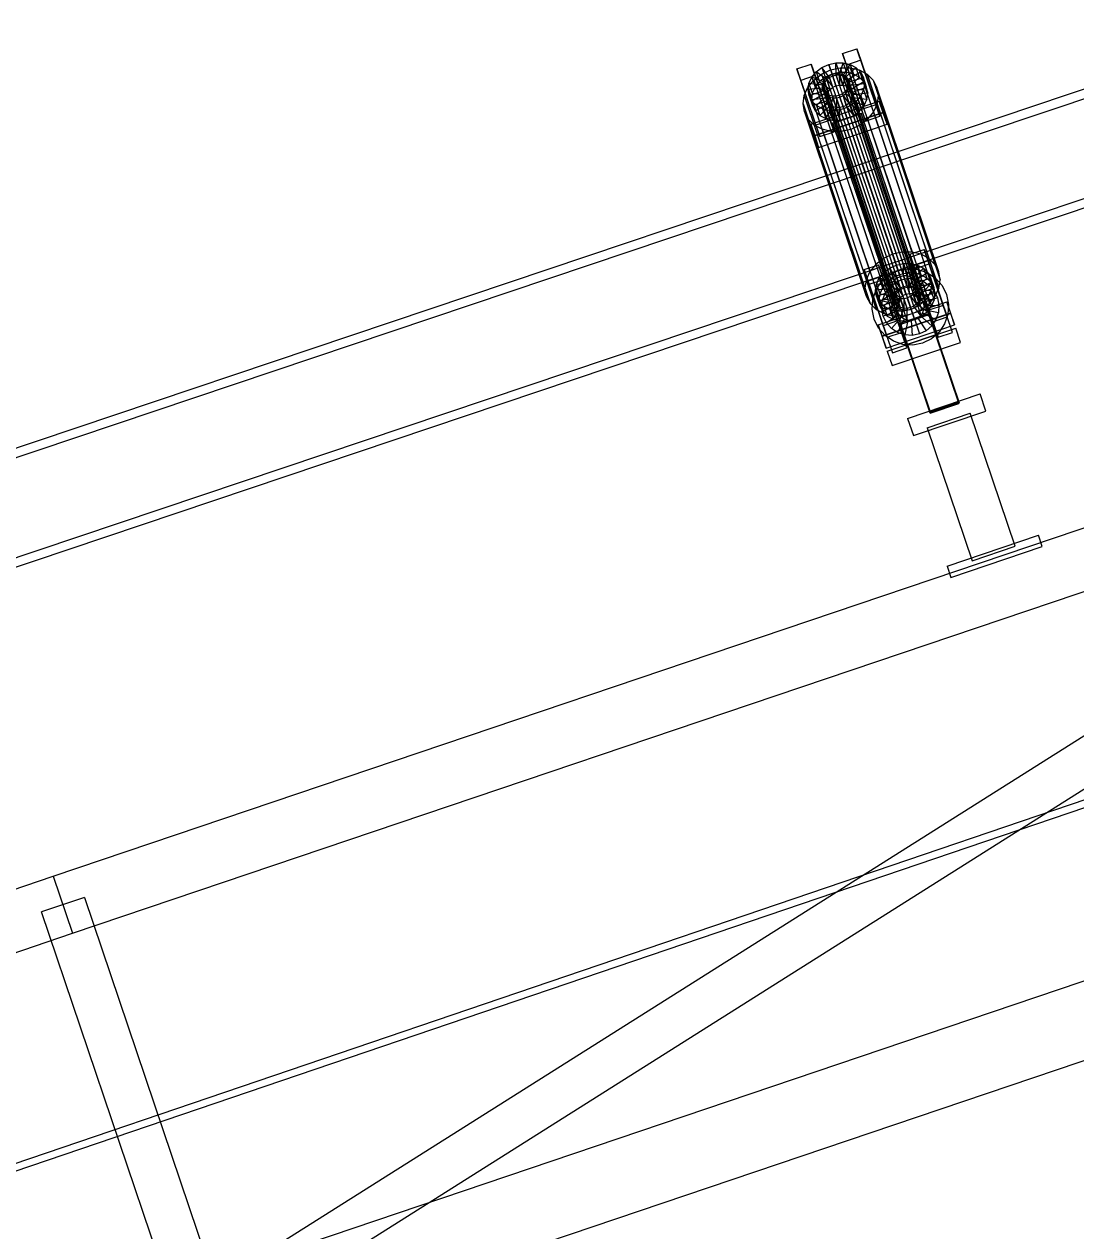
# Model space of a CAD drawing. Header units: millimetres. Extents: x -1970 to 34302, y -65268 to 6837.
# Drawn here: x 6861 to 7559, y 1865 to 2666 of the extents above; entities that cross this region are included whole.
import ezdxf

# ---------------------------------------------------------------- set-up
doc = ezdxf.new("R2010")
doc.units = ezdxf.units.MM
doc.layers.add('COTAS_P', color=1, linetype='Continuous', lineweight=0)
doc.layers.add('lateral_C01', color=7, linetype='Continuous', lineweight=0)
doc.dimstyles.new('R19_100', dxfattribs={"dimtxt": 250, "dimasz": 150, "dimexe": 150, "dimexo": 80, "dimgap": 100, "dimtad": 1, "dimtih": 1, "dimtoh": 1, "dimdsep": 46, "dimcen": 0.09, "dimadec": 0, "dimazin": 0, "dimtfac": 1, "dimtdec": 4, "dimtofl": 0, "dimtmove": 0, "dimatfit": 3, "dimfxl": 1, "dimtolj": 1, "dimtzin": 0, "dimarcsym": 0})

# ---------------------------------------------------------------- blocks, each defined once
blk = doc.blocks.new('*D0')
at = {"layer": 'COTAS_P', "color": 0, "lineweight": -2, "transparency": 16777216}
for p, q in [((10918.91, 3565.84), (10608.35, 4484.78)), ((1803.31, 1350.65), (10514.27, 4294.65)), ((1923.74, 525.79), (1613.18, 1444.73))]:
    blk.add_line(p, q, dxfattribs=at)
at = {"layer": 'COTAS_P', "color": 0, "transparency": 16777216}
for points in [[(10506.26, 4318.34), (10522.27, 4270.97), (10656.37, 4342.68)], [(1795.3, 1374.33), (1811.31, 1326.96), (1661.2, 1302.62)]]:
    blk.add_solid(points, dxfattribs=at)
at = {"layer": 'Defpoints', "color": 0, "transparency": 16777216}
for p in [(10656.37, 4342.68), (10944.53, 3490.06), (1949.36, 450)]:
    blk.add_point(p, dxfattribs=at)

msp = doc.modelspace()

# ---------------------------------------------------------------- linework, layer by layer
at = {"layer": 'lateral_C01'}
for p, q in [((2012.494, 264.236), (11002.451, 3319.63)), ((2014.103, 259.502), (11004.06, 3314.896)), ((8346.372, 2885.74), (7417.425, 2573.553)), ((7419.337, 2567.865), (8348.284, 2880.052)), ((7439.351, 2508.309), (8368.298, 2820.496)), ((8370.21, 2814.809), (7441.263, 2502.622)), ((7404.393, 2646.713), (7413.866, 2649.915)), ((7406.951, 2639.101), (7404.393, 2646.713)), ((7404.393, 2646.713), (7417.013, 2609.474)), ((7413.866, 2649.915), (7416.424, 2642.303)), ((7426.486, 2612.676), (7413.866, 2649.915)), ((7374.077, 2636.468), (7383.551, 2639.669)), ((7376.635, 2628.856), (7374.077, 2636.468)), ((7374.077, 2636.468), (7386.697, 2599.229)), ((7383.551, 2639.669), (7386.109, 2632.058)), ((7396.171, 2602.43), (7383.551, 2639.669)), ((7386.876, 2634.528), (7390.718, 2637.468)), ((7390.447, 2633.034), (7396.447, 2635.81)), ((7390.718, 2637.468), (7395.206, 2639.544)), ((7395.709, 2630.803), (7390.718, 2637.468)), ((7390.718, 2637.468), (7392.91, 2630.943)), ((7395.206, 2639.544), (7400.035, 2640.617)), ((7397.835, 2631.786), (7395.206, 2639.544)), ((7395.206, 2639.544), (7397.399, 2633.02)), ((7396.447, 2635.81), (7402.902, 2637.244)), ((7396.447, 2635.81), (7437.558, 2513.479)), ((7400.123, 2632.294), (7400.035, 2640.617)), ((7400.035, 2640.617), (7404.875, 2640.611)), ((7400.035, 2640.617), (7402.228, 2634.092)), ((7402.416, 2632.292), (7404.875, 2640.611)), ((7402.902, 2637.244), (7409.373, 2637.237)), ((7402.902, 2637.244), (7444.014, 2514.912)), ((7404.557, 2631.779), (7409.397, 2639.529)), ((7404.875, 2640.611), (7409.397, 2639.529)), ((7404.875, 2640.611), (7407.068, 2634.087)), ((7406.402, 2630.791), (7413.292, 2637.442)), ((7416.424, 2642.303), (7406.951, 2639.101)), ((7419.571, 2601.863), (7406.951, 2639.101)), ((7409.373, 2637.237), (7415.418, 2635.789)), ((7409.373, 2637.237), (7450.484, 2514.905)), ((7409.397, 2639.529), (7413.292, 2637.442)), ((7409.397, 2639.529), (7411.59, 2633.004)), ((7413.292, 2637.442), (7416.295, 2634.495)), ((7413.292, 2637.442), (7415.485, 2630.918)), ((7415.418, 2635.789), (7420.625, 2633.001)), ((7415.418, 2635.789), (7456.529, 2513.458)), ((7416.424, 2642.303), (7429.045, 2605.064)), ((7386.109, 2632.058), (7376.635, 2628.856)), ((7389.255, 2591.617), (7376.635, 2628.856)), ((7381.388, 2624.288), (7385.31, 2629.104)), ((7382.116, 2626.906), (7383.942, 2630.925)), ((7383.942, 2630.925), (7386.876, 2634.528)), ((7392.5, 2627.704), (7383.942, 2630.925)), ((7383.942, 2630.925), (7386.134, 2624.401)), ((7385.31, 2629.104), (7390.447, 2633.034)), ((7385.31, 2629.104), (7426.422, 2506.773)), ((7386.109, 2632.058), (7398.729, 2594.819)), ((7389.068, 2628.004), (7386.134, 2624.401)), ((7393.889, 2629.41), (7386.876, 2634.528)), ((7386.876, 2634.528), (7389.068, 2628.004)), ((7392.91, 2630.943), (7389.068, 2628.004)), ((7389.068, 2628.004), (7396.082, 2622.886)), ((7390.447, 2633.034), (7431.558, 2510.703)), ((7391.269, 2626.887), (7392.134, 2628.791)), ((7392.5, 2627.704), (7391.635, 2625.8)), ((7392.134, 2628.791), (7393.524, 2630.497)), ((7392.134, 2628.791), (7439.823, 2486.887)), ((7393.889, 2629.41), (7392.5, 2627.704)), ((7394.692, 2621.179), (7392.5, 2627.704)), ((7397.399, 2633.02), (7392.91, 2630.943)), ((7392.91, 2630.943), (7397.902, 2624.278)), ((7393.524, 2630.497), (7395.344, 2631.89)), ((7393.524, 2630.497), (7441.213, 2488.593)), ((7395.709, 2630.803), (7393.889, 2629.41)), ((7396.082, 2622.886), (7393.889, 2629.41)), ((7395.344, 2631.89), (7397.47, 2632.874)), ((7395.344, 2631.89), (7443.033, 2489.985)), ((7397.835, 2631.786), (7395.709, 2630.803)), ((7397.902, 2624.278), (7395.709, 2630.803)), ((7402.228, 2634.092), (7397.399, 2633.02)), ((7397.399, 2633.02), (7400.028, 2625.262)), ((7397.47, 2632.874), (7399.757, 2633.382)), ((7397.47, 2632.874), (7445.159, 2490.969)), ((7400.123, 2632.294), (7397.835, 2631.786)), ((7400.028, 2625.262), (7397.835, 2631.786)), ((7399.757, 2633.382), (7402.05, 2633.379)), ((7399.757, 2633.382), (7447.446, 2491.477)), ((7402.416, 2632.292), (7400.123, 2632.294)), ((7402.315, 2625.77), (7400.123, 2632.294)), ((7402.05, 2633.379), (7404.192, 2632.866)), ((7402.05, 2633.379), (7449.739, 2491.475)), ((7407.068, 2634.087), (7402.228, 2634.092)), ((7402.228, 2634.092), (7402.315, 2625.77)), ((7404.557, 2631.779), (7402.416, 2632.292)), ((7404.608, 2625.767), (7402.416, 2632.292)), ((7404.192, 2632.866), (7406.037, 2631.878)), ((7404.192, 2632.866), (7451.881, 2490.962)), ((7406.402, 2630.791), (7404.557, 2631.779)), ((7406.75, 2625.254), (7404.557, 2631.779)), ((7407.068, 2634.087), (7404.608, 2625.767)), ((7406.037, 2631.878), (7407.459, 2630.482)), ((7406.037, 2631.878), (7453.726, 2489.974)), ((7407.825, 2629.394), (7406.402, 2630.791)), ((7408.595, 2624.266), (7406.402, 2630.791)), ((7411.59, 2633.004), (7406.75, 2625.254)), ((7411.59, 2633.004), (7407.068, 2634.087)), ((7407.459, 2630.482), (7408.362, 2628.773)), ((7407.459, 2630.482), (7455.149, 2488.577)), ((7407.825, 2629.394), (7416.295, 2634.495)), ((7408.728, 2627.686), (7407.825, 2629.394)), ((7410.018, 2622.87), (7407.825, 2629.394)), ((7408.362, 2628.773), (7408.684, 2626.868)), ((7456.052, 2486.868), (7408.362, 2628.773)), ((7415.485, 2630.918), (7408.595, 2624.266)), ((7418.201, 2630.887), (7408.728, 2627.686)), ((7408.728, 2627.686), (7410.921, 2621.161)), ((7409.05, 2625.78), (7408.728, 2627.686)), ((7418.488, 2627.971), (7410.018, 2622.87)), ((7415.485, 2630.918), (7411.59, 2633.004)), ((7418.488, 2627.971), (7415.485, 2630.918)), ((7416.295, 2634.495), (7418.201, 2630.887)), ((7416.295, 2634.495), (7418.488, 2627.971)), ((7420.394, 2624.363), (7418.201, 2630.887)), ((7418.201, 2630.887), (7418.881, 2626.865)), ((7420.394, 2624.363), (7418.488, 2627.971)), ((7420.625, 2633.001), (7424.64, 2629.06)), ((7420.625, 2633.001), (7461.736, 2510.669)), ((7424.64, 2629.06), (7427.188, 2624.237)), ((7424.64, 2629.06), (7465.751, 2506.729)), ((7378.947, 2618.915), (7381.388, 2624.288)), ((7381.388, 2624.288), (7422.499, 2501.957)), ((7381.522, 2622.743), (7382.116, 2626.906)), ((7391.354, 2623.828), (7381.522, 2622.743)), ((7381.522, 2622.743), (7383.715, 2616.219)), ((7382.202, 2618.721), (7381.522, 2622.743)), ((7391.635, 2625.8), (7382.116, 2626.906)), ((7382.116, 2626.906), (7384.308, 2620.382)), ((7391.675, 2621.922), (7382.202, 2618.721)), ((7384.308, 2620.382), (7383.715, 2616.219)), ((7392.578, 2620.213), (7384.108, 2615.113)), ((7386.134, 2624.401), (7384.308, 2620.382)), ((7384.308, 2620.382), (7393.827, 2619.275)), ((7386.134, 2624.401), (7394.692, 2621.179)), ((7390.988, 2624.915), (7391.269, 2626.887)), ((7391.31, 2623.01), (7390.988, 2624.915)), ((7390.988, 2624.915), (7438.677, 2483.011)), ((7391.269, 2626.887), (7438.958, 2484.983)), ((7392.213, 2621.301), (7391.31, 2623.01)), ((7391.31, 2623.01), (7438.999, 2481.105)), ((7391.635, 2625.8), (7391.354, 2623.828)), ((7393.546, 2617.303), (7391.354, 2623.828)), ((7391.354, 2623.828), (7391.675, 2621.922)), ((7393.827, 2619.275), (7391.635, 2625.8)), ((7393.868, 2615.398), (7391.675, 2621.922)), ((7391.675, 2621.922), (7392.578, 2620.213)), ((7393.635, 2619.905), (7392.213, 2621.301)), ((7392.213, 2621.301), (7439.902, 2479.396)), ((7394.771, 2613.689), (7392.578, 2620.213)), ((7392.578, 2620.213), (7394.001, 2618.817)), ((7393.546, 2617.303), (7393.827, 2619.275)), ((7395.481, 2618.917), (7393.635, 2619.905)), ((7393.635, 2619.905), (7441.325, 2478)), ((7393.827, 2619.275), (7394.692, 2621.179)), ((7394.692, 2621.179), (7396.082, 2622.886)), ((7396.082, 2622.886), (7397.902, 2624.278)), ((7397.902, 2624.278), (7400.028, 2625.262)), ((7400.028, 2625.262), (7402.315, 2625.77)), ((7404.329, 2619.893), (7402.203, 2618.909)), ((7402.315, 2625.77), (7404.608, 2625.767)), ((7406.149, 2621.285), (7404.329, 2619.893)), ((7404.329, 2619.893), (7452.018, 2477.988)), ((7404.608, 2625.767), (7406.75, 2625.254)), ((7404.694, 2618.805), (7406.514, 2620.198)), ((7407.538, 2622.992), (7406.149, 2621.285)), ((7406.149, 2621.285), (7453.838, 2479.381)), ((7406.514, 2620.198), (7407.904, 2621.904)), ((7406.514, 2620.198), (7413.528, 2615.08)), ((7408.707, 2613.674), (7406.514, 2620.198)), ((7406.75, 2625.254), (7408.595, 2624.266)), ((7408.403, 2624.896), (7407.538, 2622.992)), ((7407.538, 2622.992), (7455.228, 2481.087)), ((7407.904, 2621.904), (7408.769, 2623.808)), ((7407.904, 2621.904), (7416.462, 2618.682)), ((7410.096, 2615.38), (7407.904, 2621.904)), ((7408.684, 2626.868), (7408.403, 2624.896)), ((7408.403, 2624.896), (7456.092, 2482.991)), ((7408.595, 2624.266), (7410.018, 2622.87)), ((7408.684, 2626.868), (7456.374, 2484.963)), ((7408.769, 2623.808), (7409.05, 2625.78)), ((7408.769, 2623.808), (7418.288, 2622.702)), ((7410.961, 2617.284), (7408.769, 2623.808)), ((7409.05, 2625.78), (7418.881, 2626.865)), ((7411.242, 2619.256), (7409.05, 2625.78)), ((7410.018, 2622.87), (7410.921, 2621.161)), ((7410.921, 2621.161), (7420.394, 2624.363)), ((7410.921, 2621.161), (7411.242, 2619.256)), ((7411.242, 2619.256), (7410.961, 2617.284)), ((7421.074, 2620.341), (7411.242, 2619.256)), ((7418.288, 2622.702), (7416.462, 2618.682)), ((7418.881, 2626.865), (7418.288, 2622.702)), ((7418.288, 2622.702), (7420.48, 2616.178)), ((7418.881, 2626.865), (7421.074, 2620.341)), ((7421.074, 2620.341), (7420.394, 2624.363)), ((7420.48, 2616.178), (7421.074, 2620.341)), ((7427.188, 2624.237), (7428.097, 2618.86)), ((7468.299, 2501.906), (7427.188, 2624.237)), ((7378.154, 2613.35), (7378.947, 2618.915)), ((7379.062, 2607.972), (7378.154, 2613.35)), ((7378.154, 2613.35), (7419.265, 2491.018)), ((7378.947, 2618.915), (7420.058, 2496.583)), ((7382.202, 2618.721), (7384.394, 2612.196)), ((7384.108, 2615.113), (7382.202, 2618.721)), ((7383.33, 2599.82), (7428.803, 2615.188)), ((7383.715, 2616.219), (7393.546, 2617.303)), ((7383.715, 2616.219), (7384.394, 2612.196)), ((7384.108, 2615.113), (7386.301, 2608.588)), ((7387.111, 2612.165), (7384.108, 2615.113)), ((7384.394, 2612.196), (7393.868, 2615.398)), ((7384.394, 2612.196), (7386.301, 2608.588)), ((7386.301, 2608.588), (7394.771, 2613.689)), ((7394.001, 2618.817), (7387.111, 2612.165)), ((7387.111, 2612.165), (7389.304, 2605.641)), ((7391.006, 2610.079), (7387.111, 2612.165)), ((7389.304, 2605.641), (7396.193, 2612.293)), ((7395.846, 2617.829), (7391.006, 2610.079)), ((7393.199, 2603.555), (7398.039, 2611.305)), ((7393.868, 2615.398), (7393.546, 2617.303)), ((7394.771, 2613.689), (7393.868, 2615.398)), ((7396.193, 2612.293), (7394.001, 2618.817)), ((7394.001, 2618.817), (7395.846, 2617.829)), ((7396.193, 2612.293), (7394.771, 2613.689)), ((7397.622, 2618.404), (7395.481, 2618.917)), ((7395.481, 2618.917), (7443.17, 2477.012)), ((7397.988, 2617.316), (7395.528, 2608.997)), ((7398.039, 2611.305), (7395.846, 2617.829)), ((7395.846, 2617.829), (7397.988, 2617.316)), ((7398.039, 2611.305), (7396.193, 2612.293)), ((7399.915, 2618.401), (7397.622, 2618.404)), ((7397.622, 2618.404), (7445.312, 2476.499)), ((7400.18, 2610.792), (7397.988, 2617.316)), ((7397.988, 2617.316), (7400.281, 2617.314)), ((7400.18, 2610.792), (7398.039, 2611.305)), ((7402.203, 2618.909), (7399.915, 2618.401)), ((7399.915, 2618.401), (7447.604, 2476.497)), ((7400.281, 2617.314), (7402.568, 2617.822)), ((7400.281, 2617.314), (7400.368, 2608.991)), ((7402.473, 2610.789), (7400.281, 2617.314)), ((7402.203, 2618.909), (7449.892, 2477.005)), ((7404.761, 2611.297), (7402.473, 2610.789)), ((7402.568, 2617.822), (7404.694, 2618.805)), ((7402.568, 2617.822), (7405.197, 2610.064)), ((7404.761, 2611.297), (7402.568, 2617.822)), ((7404.694, 2618.805), (7409.686, 2612.14)), ((7406.887, 2612.281), (7404.694, 2618.805)), ((7406.887, 2612.281), (7404.761, 2611.297)), ((7407.39, 2603.539), (7404.761, 2611.297)), ((7409.686, 2612.14), (7405.197, 2610.064)), ((7408.707, 2613.674), (7406.887, 2612.281)), ((7411.878, 2605.616), (7406.887, 2612.281)), ((7410.096, 2615.38), (7408.707, 2613.674)), ((7415.72, 2608.556), (7408.707, 2613.674)), ((7413.528, 2615.08), (7409.686, 2612.14)), ((7409.686, 2612.14), (7411.878, 2605.616)), ((7410.961, 2617.284), (7410.096, 2615.38)), ((7418.654, 2612.158), (7410.096, 2615.38)), ((7420.48, 2616.178), (7410.961, 2617.284)), ((7416.462, 2618.682), (7413.528, 2615.08)), ((7413.528, 2615.08), (7415.72, 2608.556)), ((7415.72, 2608.556), (7418.654, 2612.158)), ((7416.462, 2618.682), (7418.654, 2612.158)), ((7426.486, 2612.676), (7417.013, 2609.474)), ((7418.654, 2612.158), (7420.48, 2616.178)), ((7427.303, 2613.295), (7424.862, 2607.921)), ((7429.045, 2605.064), (7426.486, 2612.676)), ((7428.097, 2618.86), (7427.303, 2613.295)), ((7427.303, 2613.295), (7468.415, 2490.963)), ((7428.097, 2618.86), (7469.208, 2496.529)), ((7428.803, 2615.188), (7431.361, 2607.576)), ((7431.432, 2607.43), (7428.803, 2615.188)), ((7381.611, 2603.149), (7379.062, 2607.972)), ((7379.062, 2607.972), (7420.174, 2485.641)), ((7431.361, 2607.576), (7385.888, 2592.208)), ((7431.432, 2607.43), (7385.959, 2592.062)), ((7386.301, 2608.588), (7389.304, 2605.641)), ((7389.304, 2605.641), (7393.199, 2603.555)), ((7391.006, 2610.079), (7393.199, 2603.555)), ((7395.528, 2608.997), (7391.006, 2610.079)), ((7393.199, 2603.555), (7397.721, 2602.472)), ((7395.528, 2608.997), (7397.721, 2602.472)), ((7400.368, 2608.991), (7395.528, 2608.997)), ((7397.721, 2602.472), (7400.18, 2610.792)), ((7397.831, 2600.617), (7416.778, 2607.021)), ((7416.859, 2606.779), (7397.912, 2600.376)), ((7402.473, 2610.789), (7400.18, 2610.792)), ((7405.197, 2610.064), (7400.368, 2608.991)), ((7400.368, 2608.991), (7402.561, 2602.467)), ((7402.561, 2602.467), (7402.473, 2610.789)), ((7402.561, 2602.467), (7407.39, 2603.539)), ((7405.197, 2610.064), (7407.39, 2603.539)), ((7407.39, 2603.539), (7411.878, 2605.616)), ((7411.878, 2605.616), (7415.72, 2608.556)), ((7416.778, 2607.021), (7416.859, 2606.779)), ((7481.653, 2415.073), (7416.778, 2607.021)), ((7416.859, 2606.779), (7481.735, 2414.832)), ((7417.013, 2609.474), (7419.571, 2601.863)), ((7419.571, 2601.863), (7429.045, 2605.064)), ((7424.862, 2607.921), (7420.94, 2603.105)), ((7424.862, 2607.921), (7465.974, 2485.59)), ((7431.361, 2607.576), (7433.99, 2599.818)), ((7433.99, 2599.818), (7431.432, 2607.43)), ((7385.625, 2599.209), (7381.611, 2603.149)), ((7381.611, 2603.149), (7422.722, 2480.818)), ((7385.888, 2592.208), (7383.33, 2599.82)), ((7383.33, 2599.82), (7385.959, 2592.062)), ((7390.832, 2596.42), (7385.625, 2599.209)), ((7385.625, 2599.209), (7426.737, 2476.878)), ((7396.171, 2602.43), (7386.697, 2599.229)), ((7386.697, 2599.229), (7389.255, 2591.617)), ((7388.517, 2584.45), (7433.99, 2599.818)), ((7396.877, 2594.973), (7390.832, 2596.42)), ((7390.832, 2596.42), (7431.944, 2474.089)), ((7398.729, 2594.819), (7396.171, 2602.43)), ((7397.721, 2602.472), (7402.561, 2602.467)), ((7397.912, 2600.376), (7397.831, 2600.617)), ((7462.706, 2408.669), (7397.831, 2600.617)), ((7462.788, 2408.428), (7397.912, 2600.376)), ((7409.803, 2596.399), (7403.348, 2594.966)), ((7415.804, 2599.175), (7409.803, 2596.399)), ((7409.803, 2596.399), (7450.915, 2474.068)), ((7420.94, 2603.105), (7415.804, 2599.175)), ((7415.804, 2599.175), (7456.915, 2476.844)), ((7420.94, 2603.105), (7462.051, 2480.774)), ((7388.517, 2584.45), (7385.888, 2592.208)), ((7385.959, 2592.062), (7388.517, 2584.45)), ((7389.255, 2591.617), (7398.729, 2594.819)), ((7403.348, 2594.966), (7396.877, 2594.973)), ((7396.877, 2594.973), (7437.989, 2472.642)), ((7403.348, 2594.966), (7444.459, 2472.634)), ((7417.425, 2573.553), (6488.479, 2261.366)), ((7439.351, 2508.309), (7417.425, 2573.553)), ((7417.425, 2573.553), (7419.337, 2567.865)), ((6490.39, 2255.679), (7419.337, 2567.865)), ((7419.337, 2567.865), (7441.263, 2502.622)), ((7449.158, 2513.508), (7458.632, 2516.71)), ((7458.632, 2516.71), (7461.19, 2509.098)), ((7471.252, 2479.471), (7458.632, 2516.71)), ((6510.405, 2196.123), (7439.351, 2508.309)), ((7431.558, 2510.703), (7426.422, 2506.773)), ((7437.558, 2513.479), (7431.558, 2510.703)), ((7444.014, 2514.912), (7437.558, 2513.479)), ((7439.972, 2506.339), (7444.801, 2507.411)), ((7450.484, 2514.905), (7444.014, 2514.912)), ((7444.888, 2499.089), (7444.801, 2507.411)), ((7444.801, 2507.411), (7449.641, 2507.406)), ((7444.801, 2507.411), (7446.993, 2500.887)), ((7447.181, 2499.086), (7449.641, 2507.406)), ((7451.716, 2505.896), (7449.158, 2513.508)), ((7449.158, 2513.508), (7461.779, 2476.269)), ((7449.641, 2507.406), (7454.163, 2506.323)), ((7449.641, 2507.406), (7451.834, 2500.882)), ((7456.529, 2513.458), (7450.484, 2514.905)), ((7461.19, 2509.098), (7451.716, 2505.896)), ((7461.736, 2510.669), (7456.529, 2513.458)), ((7461.19, 2509.098), (7473.81, 2471.859)), ((7465.751, 2506.729), (7461.736, 2510.669)), ((7441.263, 2502.622), (6512.316, 2190.435)), ((7418.843, 2503.262), (7428.317, 2506.464)), ((7421.401, 2495.651), (7418.843, 2503.262)), ((7418.843, 2503.262), (7431.463, 2466.023)), ((7422.499, 2501.957), (7420.058, 2496.583)), ((7426.422, 2506.773), (7422.499, 2501.957)), ((7428.317, 2506.464), (7430.875, 2498.852)), ((7440.937, 2469.225), (7428.317, 2506.464)), ((7428.707, 2497.72), (7431.641, 2501.323)), ((7430.321, 2495.332), (7435.312, 2499.697)), ((7431.641, 2501.323), (7435.483, 2504.262)), ((7438.655, 2496.205), (7431.641, 2501.323)), ((7431.641, 2501.323), (7433.834, 2494.798)), ((7435.312, 2499.697), (7441.263, 2502.622)), ((7435.483, 2504.262), (7439.972, 2506.339)), ((7440.475, 2497.597), (7435.483, 2504.262)), ((7435.483, 2504.262), (7437.676, 2497.738)), ((7442.164, 2499.815), (7437.676, 2497.738)), ((7442.601, 2498.581), (7439.972, 2506.339)), ((7439.972, 2506.339), (7442.164, 2499.815)), ((7441.263, 2502.622), (7447.768, 2503.907)), ((7446.993, 2500.887), (7442.164, 2499.815)), ((7442.164, 2499.815), (7444.794, 2492.057)), ((7444.888, 2499.089), (7442.601, 2498.581)), ((7447.181, 2499.086), (7444.888, 2499.089)), ((7447.081, 2492.564), (7444.888, 2499.089)), ((7451.834, 2500.882), (7446.993, 2500.887)), ((7446.993, 2500.887), (7447.081, 2492.564)), ((7447.768, 2503.907), (7454.384, 2503.464)), ((7449.323, 2498.573), (7454.163, 2506.323)), ((7451.834, 2500.882), (7449.374, 2492.562)), ((7451.168, 2497.585), (7458.058, 2504.237)), ((7456.355, 2499.799), (7451.516, 2492.049)), ((7464.337, 2468.657), (7451.716, 2505.896)), ((7456.355, 2499.799), (7451.834, 2500.882)), ((7452.452, 2503.87), (7461.926, 2507.072)), ((7452.452, 2503.87), (7467.821, 2458.397)), ((7452.591, 2496.189), (7461.061, 2501.29)), ((7454.163, 2506.323), (7458.058, 2504.237)), ((7454.163, 2506.323), (7456.355, 2499.799)), ((7454.384, 2503.464), (7460.66, 2501.325)), ((7460.251, 2497.713), (7456.355, 2499.799)), ((7458.058, 2504.237), (7461.061, 2501.29)), ((7458.058, 2504.237), (7460.251, 2497.713)), ((7460.66, 2501.325), (7466.168, 2497.633)), ((7461.061, 2501.29), (7462.967, 2497.682)), ((7461.061, 2501.29), (7463.254, 2494.765)), ((7477.294, 2461.599), (7461.926, 2507.072)), ((7468.299, 2501.906), (7465.751, 2506.729)), ((7469.208, 2496.529), (7468.299, 2501.906)), ((7420.058, 2496.583), (7419.265, 2491.018)), ((7430.875, 2498.852), (7421.401, 2495.651)), ((7434.021, 2458.412), (7421.401, 2495.651)), ((7422.137, 2493.625), (7431.61, 2496.826)), ((7422.137, 2493.625), (7437.505, 2448.151)), ((7426.288, 2489.538), (7426.881, 2493.701)), ((7426.63, 2489.824), (7430.321, 2495.332)), ((7426.881, 2493.701), (7428.707, 2497.72)), ((7436.4, 2492.594), (7426.881, 2493.701)), ((7426.881, 2493.701), (7429.074, 2487.176)), ((7437.265, 2494.498), (7428.707, 2497.72)), ((7428.707, 2497.72), (7430.9, 2491.196)), ((7430.9, 2491.196), (7429.074, 2487.176)), ((7430.875, 2498.852), (7443.495, 2461.613)), ((7433.834, 2494.798), (7430.9, 2491.196)), ((7430.9, 2491.196), (7439.458, 2487.974)), ((7446.979, 2451.353), (7431.61, 2496.826)), ((7432.366, 2486.985), (7435.127, 2491.106)), ((7437.676, 2497.738), (7433.834, 2494.798)), ((7433.834, 2494.798), (7440.848, 2489.68)), ((7435.127, 2491.106), (7438.86, 2494.371)), ((7442.637, 2484.502), (7435.127, 2491.106)), ((7436.4, 2492.594), (7436.119, 2490.622)), ((7437.265, 2494.498), (7436.4, 2492.594)), ((7438.593, 2486.07), (7436.4, 2492.594)), ((7438.655, 2496.205), (7437.265, 2494.498)), ((7439.458, 2487.974), (7437.265, 2494.498)), ((7437.676, 2497.738), (7442.668, 2491.073)), ((7440.475, 2497.597), (7438.655, 2496.205)), ((7440.848, 2489.68), (7438.655, 2496.205)), ((7438.86, 2494.371), (7443.312, 2496.559)), ((7444.405, 2486.049), (7438.86, 2494.371)), ((7442.601, 2498.581), (7440.475, 2497.597)), ((7442.668, 2491.073), (7440.475, 2497.597)), ((7444.794, 2492.057), (7442.601, 2498.581)), ((7442.668, 2491.073), (7444.794, 2492.057)), ((7443.312, 2496.559), (7448.178, 2497.52)), ((7446.514, 2487.085), (7443.312, 2496.559)), ((7444.794, 2492.057), (7447.081, 2492.564)), ((7447.446, 2491.477), (7445.159, 2490.969)), ((7447.081, 2492.564), (7449.374, 2492.562)), ((7449.323, 2498.573), (7447.181, 2499.086)), ((7449.374, 2492.562), (7447.181, 2499.086)), ((7449.739, 2491.475), (7447.446, 2491.477)), ((7448.819, 2487.541), (7448.178, 2497.52)), ((7448.178, 2497.52), (7453.127, 2497.189)), ((7451.168, 2497.585), (7449.323, 2498.573)), ((7451.516, 2492.049), (7449.323, 2498.573)), ((7449.374, 2492.562), (7451.516, 2492.049)), ((7451.881, 2490.962), (7449.739, 2491.475)), ((7451.163, 2487.384), (7453.127, 2497.189)), ((7452.591, 2496.189), (7451.168, 2497.585)), ((7453.361, 2491.061), (7451.168, 2497.585)), ((7451.516, 2492.049), (7453.361, 2491.061)), ((7453.494, 2494.48), (7452.591, 2496.189)), ((7454.783, 2489.665), (7452.591, 2496.189)), ((7453.127, 2497.189), (7457.821, 2495.588)), ((7460.251, 2497.713), (7453.361, 2491.061)), ((7453.387, 2486.626), (7457.821, 2495.588)), ((7462.967, 2497.682), (7453.494, 2494.48)), ((7453.494, 2494.48), (7455.686, 2487.956)), ((7453.816, 2492.575), (7453.494, 2494.48)), ((7453.534, 2490.603), (7453.816, 2492.575)), ((7453.816, 2492.575), (7463.647, 2493.66)), ((7456.008, 2486.051), (7453.816, 2492.575)), ((7463.254, 2494.765), (7454.783, 2489.665)), ((7455.338, 2485.318), (7461.942, 2492.827)), ((7455.686, 2487.956), (7465.16, 2491.158)), ((7457.821, 2495.588), (7461.942, 2492.827)), ((7463.254, 2494.765), (7460.251, 2497.713)), ((7461.942, 2492.827), (7465.207, 2489.094)), ((7465.16, 2491.158), (7462.967, 2497.682)), ((7462.967, 2497.682), (7463.647, 2493.66)), ((7463.647, 2493.66), (7463.053, 2489.497)), ((7465.16, 2491.158), (7463.254, 2494.765)), ((7463.647, 2493.66), (7465.839, 2487.135)), ((7465.839, 2487.135), (7465.16, 2491.158)), ((7466.168, 2497.633), (7470.533, 2492.642)), ((7468.415, 2490.963), (7469.208, 2496.529)), ((7470.533, 2492.642), (7473.458, 2486.692)), ((6880.426, 2100.696), (8017.256, 2484.906)), ((7419.265, 2491.018), (7420.174, 2485.641)), ((7420.174, 2485.641), (7422.722, 2480.818)), ((7424.047, 2476.932), (7424.49, 2483.548)), ((7424.49, 2483.548), (7426.63, 2489.824)), ((7436.119, 2490.622), (7426.288, 2489.538)), ((7426.288, 2489.538), (7428.481, 2483.013)), ((7426.968, 2485.515), (7426.288, 2489.538)), ((7436.441, 2488.717), (7426.968, 2485.515)), ((7426.968, 2485.515), (7429.16, 2478.991)), ((7428.874, 2481.908), (7426.968, 2485.515)), ((7429.074, 2487.176), (7428.481, 2483.013)), ((7428.481, 2483.013), (7438.312, 2484.098)), ((7437.344, 2487.008), (7428.874, 2481.908)), ((7429.074, 2487.176), (7438.593, 2486.07)), ((7430.765, 2482.291), (7432.366, 2486.985)), ((7438.767, 2485.612), (7431.877, 2478.96)), ((7441.329, 2482.55), (7432.366, 2486.985)), ((7440.612, 2484.624), (7435.772, 2476.874)), ((7438.312, 2484.098), (7436.119, 2490.622)), ((7436.119, 2490.622), (7436.441, 2488.717)), ((7438.634, 2482.193), (7436.441, 2488.717)), ((7436.441, 2488.717), (7437.344, 2487.008)), ((7439.537, 2480.484), (7437.344, 2487.008)), ((7437.344, 2487.008), (7438.767, 2485.612)), ((7438.312, 2484.098), (7438.593, 2486.07)), ((7438.634, 2482.193), (7438.312, 2484.098)), ((7438.593, 2486.07), (7439.458, 2487.974)), ((7438.958, 2484.983), (7438.677, 2483.011)), ((7440.959, 2479.088), (7438.767, 2485.612)), ((7438.767, 2485.612), (7440.612, 2484.624)), ((7439.823, 2486.887), (7438.958, 2484.983)), ((7439.458, 2487.974), (7440.848, 2489.68)), ((7441.213, 2488.593), (7439.823, 2486.887)), ((7442.754, 2484.111), (7440.294, 2475.791)), ((7442.804, 2478.099), (7440.612, 2484.624)), ((7440.612, 2484.624), (7442.754, 2484.111)), ((7440.848, 2489.68), (7442.668, 2491.073)), ((7443.033, 2489.985), (7441.213, 2488.593)), ((7441.329, 2482.55), (7442.637, 2484.502)), ((7442.637, 2484.502), (7444.405, 2486.049)), ((7444.946, 2477.587), (7442.754, 2484.111)), ((7442.754, 2484.111), (7445.046, 2484.108)), ((7445.159, 2490.969), (7443.033, 2489.985)), ((7444.405, 2486.049), (7446.514, 2487.085)), ((7445.046, 2484.108), (7447.334, 2484.616)), ((7445.046, 2484.108), (7445.134, 2475.786)), ((7447.239, 2477.584), (7445.046, 2484.108)), ((7446.514, 2487.085), (7448.819, 2487.541)), ((7447.334, 2484.616), (7449.46, 2485.6)), ((7447.334, 2484.616), (7449.963, 2476.858)), ((7449.526, 2478.092), (7447.334, 2484.616)), ((7448.819, 2487.541), (7451.163, 2487.384)), ((7449.46, 2485.6), (7451.28, 2486.993)), ((7449.46, 2485.6), (7454.451, 2478.935)), ((7451.652, 2479.076), (7449.46, 2485.6)), ((7451.163, 2487.384), (7453.387, 2486.626)), ((7451.28, 2486.993), (7452.67, 2488.699)), ((7451.28, 2486.993), (7458.293, 2481.875)), ((7453.472, 2480.468), (7451.28, 2486.993)), ((7453.726, 2489.974), (7451.881, 2490.962)), ((7452.67, 2488.699), (7453.534, 2490.603)), ((7452.67, 2488.699), (7461.227, 2485.477)), ((7454.862, 2482.175), (7452.67, 2488.699)), ((7453.361, 2491.061), (7454.783, 2489.665)), ((7453.387, 2486.626), (7455.338, 2485.318)), ((7453.534, 2490.603), (7463.053, 2489.497)), ((7455.727, 2484.079), (7453.534, 2490.603)), ((7455.149, 2488.577), (7453.726, 2489.974)), ((7454.783, 2489.665), (7455.686, 2487.956)), ((7455.727, 2484.079), (7454.862, 2482.175)), ((7456.052, 2486.868), (7455.149, 2488.577)), ((7455.338, 2485.318), (7456.885, 2483.549)), ((7455.686, 2487.956), (7456.008, 2486.051)), ((7456.008, 2486.051), (7455.727, 2484.079)), ((7465.246, 2482.972), (7455.727, 2484.079)), ((7465.839, 2487.135), (7456.008, 2486.051)), ((7456.374, 2484.963), (7456.052, 2486.868)), ((7456.092, 2482.991), (7456.374, 2484.963)), ((7456.885, 2483.549), (7465.207, 2489.094)), ((7456.885, 2483.549), (7457.921, 2481.441)), ((7467.395, 2484.642), (7457.921, 2481.441)), ((7461.227, 2485.477), (7458.293, 2481.875)), ((7463.053, 2489.497), (7461.227, 2485.477)), ((7461.227, 2485.477), (7463.42, 2478.953)), ((7462.051, 2480.774), (7465.974, 2485.59)), ((7463.053, 2489.497), (7465.246, 2482.972)), ((7465.207, 2489.094), (7467.395, 2484.642)), ((7465.246, 2482.972), (7465.839, 2487.135)), ((7465.974, 2485.59), (7468.415, 2490.963)), ((7467.395, 2484.642), (7468.356, 2479.776)), ((7473.458, 2486.692), (7474.743, 2480.186)), ((6971.674, 1819.7), (8015.653, 2478.643)), ((7422.722, 2480.818), (7426.737, 2476.878)), ((7425.332, 2470.427), (7424.047, 2476.932)), ((7426.737, 2476.878), (7431.944, 2474.089)), ((7428.095, 2466.614), (7473.568, 2481.983)), ((7428.481, 2483.013), (7429.16, 2478.991)), ((7428.874, 2481.908), (7431.066, 2475.383)), ((7431.877, 2478.96), (7428.874, 2481.908)), ((7429.16, 2478.991), (7438.634, 2482.193)), ((7429.16, 2478.991), (7431.066, 2475.383)), ((7430.434, 2477.342), (7430.765, 2482.291)), ((7440.414, 2477.982), (7430.434, 2477.342)), ((7431.395, 2472.476), (7430.434, 2477.342)), ((7440.571, 2480.327), (7430.765, 2482.291)), ((7431.066, 2475.383), (7439.537, 2480.484)), ((7431.066, 2475.383), (7434.069, 2472.436)), ((7440.869, 2475.678), (7431.395, 2472.476)), ((7431.877, 2478.96), (7434.069, 2472.436)), ((7435.772, 2476.874), (7431.877, 2478.96)), ((7434.069, 2472.436), (7440.959, 2479.088)), ((7435.772, 2476.874), (7437.965, 2470.35)), ((7440.294, 2475.791), (7435.772, 2476.874)), ((7437.965, 2470.35), (7442.804, 2478.099)), ((7439.537, 2480.484), (7438.634, 2482.193)), ((7438.677, 2483.011), (7438.999, 2481.105)), ((7438.999, 2481.105), (7439.902, 2479.396)), ((7440.959, 2479.088), (7439.537, 2480.484)), ((7439.902, 2479.396), (7441.325, 2478)), ((7440.294, 2475.791), (7442.486, 2469.267)), ((7445.134, 2475.786), (7440.294, 2475.791)), ((7440.414, 2477.982), (7440.571, 2480.327)), ((7440.869, 2475.678), (7440.414, 2477.982)), ((7440.571, 2480.327), (7441.329, 2482.55)), ((7441.905, 2473.569), (7440.869, 2475.678)), ((7442.804, 2478.099), (7440.959, 2479.088)), ((7441.325, 2478), (7443.17, 2477.012)), ((7442.486, 2469.267), (7444.946, 2477.587)), ((7444.946, 2477.587), (7442.804, 2478.099)), ((7443.17, 2477.012), (7445.312, 2476.499)), ((7447.239, 2477.584), (7444.946, 2477.587)), ((7449.963, 2476.858), (7445.134, 2475.786)), ((7445.134, 2475.786), (7447.327, 2469.262)), ((7445.312, 2476.499), (7447.604, 2476.497)), ((7449.526, 2478.092), (7447.239, 2477.584)), ((7447.327, 2469.262), (7447.239, 2477.584)), ((7447.604, 2476.497), (7449.892, 2477.005)), ((7451.652, 2479.076), (7449.526, 2478.092)), ((7452.155, 2470.334), (7449.526, 2478.092)), ((7449.892, 2477.005), (7452.018, 2477.988)), ((7454.451, 2478.935), (7449.963, 2476.858)), ((7449.963, 2476.858), (7452.155, 2470.334)), ((7450.915, 2474.068), (7456.915, 2476.844)), ((7453.472, 2480.468), (7451.652, 2479.076)), ((7456.644, 2472.411), (7451.652, 2479.076)), ((7452.018, 2477.988), (7453.838, 2479.381)), ((7454.862, 2482.175), (7453.472, 2480.468)), ((7460.486, 2475.35), (7453.472, 2480.468)), ((7453.838, 2479.381), (7455.228, 2481.087)), ((7458.293, 2481.875), (7454.451, 2478.935)), ((7454.451, 2478.935), (7456.644, 2472.411)), ((7463.42, 2478.953), (7454.862, 2482.175)), ((7455.228, 2481.087), (7456.092, 2482.991)), ((7456.644, 2472.411), (7460.486, 2475.35)), ((7456.915, 2476.844), (7462.051, 2480.774)), ((7458.22, 2476.791), (7457.462, 2474.568)), ((7457.921, 2481.441), (7458.377, 2479.136)), ((7458.377, 2479.136), (7458.22, 2476.791)), ((7458.22, 2476.791), (7468.025, 2474.827)), ((7458.293, 2481.875), (7460.486, 2475.35)), ((7458.377, 2479.136), (7468.356, 2479.776)), ((7460.486, 2475.35), (7463.42, 2478.953)), ((7471.252, 2479.471), (7461.779, 2476.269)), ((7461.779, 2476.269), (7464.337, 2468.657)), ((7463.42, 2478.953), (7465.246, 2482.972)), ((7468.356, 2479.776), (7468.025, 2474.827)), ((7473.81, 2471.859), (7471.252, 2479.471)), ((7473.568, 2481.983), (7476.126, 2474.371)), ((7476.198, 2474.225), (7473.568, 2481.983)), ((7474.743, 2480.186), (7474.301, 2473.571)), ((7428.257, 2464.476), (7425.332, 2470.427)), ((7476.126, 2474.371), (7430.653, 2459.003)), ((7476.198, 2474.225), (7430.724, 2458.856)), ((7433.583, 2468.024), (7431.395, 2472.476)), ((7440.937, 2469.225), (7431.463, 2466.023)), ((7431.944, 2474.089), (7437.989, 2472.642)), ((7441.905, 2473.569), (7433.583, 2468.024)), ((7436.849, 2464.291), (7433.583, 2468.024)), ((7434.069, 2472.436), (7437.965, 2470.35)), ((7443.452, 2471.8), (7436.849, 2464.291)), ((7437.965, 2470.35), (7442.486, 2469.267)), ((7437.989, 2472.642), (7444.459, 2472.634)), ((7443.495, 2461.613), (7440.937, 2469.225)), ((7445.404, 2470.493), (7440.969, 2461.53)), ((7443.452, 2471.8), (7441.905, 2473.569)), ((7442.486, 2469.267), (7447.327, 2469.262)), ((7442.504, 2467.684), (7461.451, 2474.088)), ((7442.77, 2466.897), (7442.504, 2467.684)), ((7462.387, 2408.865), (7442.504, 2467.684)), ((7461.717, 2473.302), (7442.77, 2466.897)), ((7445.404, 2470.493), (7443.452, 2471.8)), ((7444.459, 2472.634), (7450.915, 2474.068)), ((7447.628, 2469.734), (7445.404, 2470.493)), ((7447.628, 2469.734), (7445.664, 2459.929)), ((7447.327, 2469.262), (7452.155, 2470.334)), ((7449.972, 2469.578), (7447.628, 2469.734)), ((7452.277, 2470.033), (7449.972, 2469.578)), ((7449.972, 2469.578), (7450.613, 2459.598)), ((7452.155, 2470.334), (7456.644, 2472.411)), ((7454.385, 2471.069), (7452.277, 2470.033)), ((7452.277, 2470.033), (7455.479, 2460.559)), ((7456.154, 2472.616), (7454.385, 2471.069)), ((7454.385, 2471.069), (7459.93, 2462.747)), ((7457.462, 2474.568), (7456.154, 2472.616)), ((7456.154, 2472.616), (7463.663, 2466.012)), ((7457.462, 2474.568), (7466.425, 2470.133)), ((7461.451, 2474.088), (7461.717, 2473.302)), ((7481.334, 2415.269), (7461.451, 2474.088)), ((7461.717, 2473.302), (7481.6, 2414.482)), ((7466.425, 2470.133), (7463.663, 2466.012)), ((7464.337, 2468.657), (7473.81, 2471.859)), ((7468.025, 2474.827), (7466.425, 2470.133)), ((7472.161, 2467.295), (7468.47, 2461.786)), ((7474.301, 2473.571), (7472.161, 2467.295)), ((7476.126, 2474.371), (7478.756, 2466.613)), ((7478.756, 2466.613), (7476.198, 2474.225)), ((7430.653, 2459.003), (7428.095, 2466.614)), ((7428.095, 2466.614), (7430.724, 2458.856)), ((7432.622, 2459.485), (7428.257, 2464.476)), ((7431.463, 2466.023), (7434.021, 2458.412)), ((7438.131, 2455.794), (7432.622, 2459.485)), ((7433.282, 2451.245), (7478.756, 2466.613)), ((7434.021, 2458.412), (7443.495, 2461.613)), ((7434.023, 2449.086), (7479.496, 2464.454)), ((7440.969, 2461.53), (7436.849, 2464.291)), ((7445.664, 2459.929), (7440.969, 2461.53)), ((7462.653, 2408.078), (7442.77, 2466.897)), ((7450.613, 2459.598), (7445.664, 2459.929)), ((7466.233, 2459.972), (7447.286, 2453.568)), ((7455.479, 2460.559), (7450.613, 2459.598)), ((7459.93, 2462.747), (7455.479, 2460.559)), ((7463.663, 2466.012), (7459.93, 2462.747)), ((7468.47, 2461.786), (7463.478, 2457.421)), ((7466.233, 2459.972), (7481.473, 2414.877)), ((7467.821, 2458.397), (7477.294, 2461.599)), ((7482.698, 2454.98), (7479.496, 2464.454)), ((6987.686, 1794.331), (8031.666, 2453.274)), ((7433.282, 2451.245), (7430.653, 2459.003)), ((7430.724, 2458.856), (7433.282, 2451.245)), ((7437.224, 2439.612), (7482.698, 2454.98)), ((7437.505, 2448.151), (7446.979, 2451.353)), ((7444.407, 2453.654), (7438.131, 2455.794)), ((7451.023, 2453.211), (7444.407, 2453.654)), ((7462.526, 2408.474), (7447.286, 2453.568)), ((7457.528, 2454.496), (7451.023, 2453.211)), ((7463.478, 2457.421), (7457.528, 2454.496)), ((6893.233, 2062.802), (8030.063, 2447.011)), ((7434.023, 2449.086), (7437.224, 2439.612)), ((7447.616, 2404.491), (7495.742, 2420.755)), ((7499.584, 2409.387), (7495.742, 2420.755)), ((7481.334, 2415.269), (7462.387, 2408.865)), ((7481.473, 2414.877), (7462.526, 2408.474)), ((7462.653, 2408.078), (7481.6, 2414.482)), ((7481.653, 2415.073), (7462.706, 2408.669)), ((7462.788, 2408.428), (7481.735, 2414.832)), ((7481.6, 2414.482), (7481.334, 2415.269)), ((7481.735, 2414.832), (7481.653, 2415.073)), ((7447.616, 2404.491), (7451.459, 2393.122)), ((7451.459, 2393.122), (7499.584, 2409.387)), ((7460.671, 2398.347), (7489.091, 2407.952)), ((7462.387, 2408.865), (7462.653, 2408.078)), ((7462.706, 2408.669), (7462.788, 2408.428)), ((7518.932, 2319.656), (7489.091, 2407.952)), ((7460.671, 2398.347), (7490.512, 2310.051)), ((7473.766, 2306.503), (7534.397, 2326.994)), ((7536.959, 2319.415), (7534.397, 2326.994)), ((7476.328, 2298.924), (7536.959, 2319.415)), ((7490.512, 2310.051), (7518.932, 2319.656)), ((7473.766, 2306.503), (7476.328, 2298.924)), ((6971.676, 1830.699), (8108.506, 2214.908)), ((6987.684, 1783.331), (8124.515, 2167.54)), ((5743.596, 1716.487), (6880.426, 2100.696)), ((6880.426, 2100.696), (6893.233, 2062.802)), ((6901.04, 2086.552), (6872.619, 2076.947)), ((6901.04, 2086.552), (6993.89, 1811.818)), ((6965.47, 1802.213), (6872.619, 2076.947)), ((5756.402, 1678.593), (6893.233, 2062.802))]:
    msp.add_line(p, q, dxfattribs=at)

# ---------------------------------------------------------------- dimensions: what is measured, and where the dimension line sits
at = {"layer": 'COTAS_P'}
dim = msp.add_aligned_dim(p1=(1949.358, 450), p2=(10944.529, 3490.056), distance=900, text='<> P', dimstyle='R19_100', dxfattribs=at)
dim.commit()
dim.dimension.update_dxf_attribs({"geometry": '*D0', "text_midpoint": (6158.787, 2822.651)})

doc.saveas('drawing.dxf')
